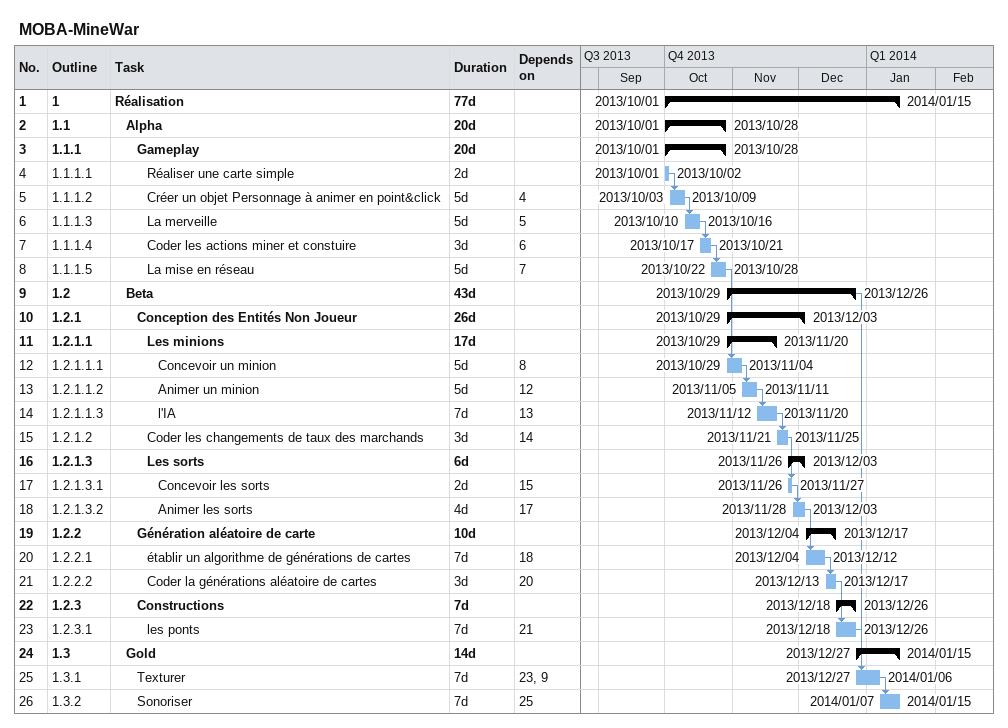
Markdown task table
MOBA-MineWar

| ID | WBS | Task | Duration | Start | Finish | Predecessors |
|---|---|---|---|---|---|---|
| 1 | 1 | **Réalisation** | 77d | 2013-10-01 | 2014-01-15 |  |
| 2 | 1.1 | **Alpha** | 20d | 2013-10-01 | 2013-10-28 |  |
| 3 | 1.1.1 | **Gameplay** | 20d | 2013-10-01 | 2013-10-28 |  |
| 4 | 1.1.1.1 | Réaliser une carte simple | 2d | 2013-10-01 | 2013-10-02 |  |
| 5 | 1.1.1.2 | Créer un objet Personnage à animer en point&click | 5d | 2013-10-03 | 2013-10-09 | 4 |
| 6 | 1.1.1.3 | La merveille | 5d | 2013-10-10 | 2013-10-16 | 5 |
| 7 | 1.1.1.4 | Coder les actions miner et constuire | 3d | 2013-10-17 | 2013-10-21 | 6 |
| 8 | 1.1.1.5 | La mise en réseau | 5d | 2013-10-22 | 2013-10-28 | 7 |
| 9 | 1.2 | **Beta** | 43d | 2013-10-29 | 2013-12-26 |  |
| 10 | 1.2.1 | **Conception des Entités Non Joueur** | 26d | 2013-10-29 | 2013-12-03 |  |
| 11 | 1.2.1.1 | **Les minions** | 17d | 2013-10-29 | 2013-11-20 |  |
| 12 | 1.2.1.1.1 | Concevoir un minion | 5d | 2013-10-29 | 2013-11-04 | 8 |
| 13 | 1.2.1.1.2 | Animer un minion | 5d | 2013-11-05 | 2013-11-11 | 12 |
| 14 | 1.2.1.1.3 | l'IA | 7d | 2013-11-12 | 2013-11-20 | 13 |
| 15 | 1.2.1.2 | Coder les changements de taux des marchands | 3d | 2013-11-21 | 2013-11-25 | 14 |
| 16 | 1.2.1.3 | **Les sorts** | 6d | 2013-11-26 | 2013-12-03 |  |
| 17 | 1.2.1.3.1 | Concevoir les sorts | 2d | 2013-11-26 | 2013-11-27 | 15 |
| 18 | 1.2.1.3.2 | Animer les sorts | 4d | 2013-11-28 | 2013-12-03 | 17 |
| 19 | 1.2.2 | **Génération aléatoire de carte** | 10d | 2013-12-04 | 2013-12-17 |  |
| 20 | 1.2.2.1 | établir un algorithme de générations de cartes | 7d | 2013-12-04 | 2013-12-12 | 18 |
| 21 | 1.2.2.2 | Coder la générations aléatoire de cartes | 3d | 2013-12-13 | 2013-12-17 | 20 |
| 22 | 1.2.3 | **Constructions** | 7d | 2013-12-18 | 2013-12-26 |  |
| 23 | 1.2.3.1 | les ponts | 7d | 2013-12-18 | 2013-12-26 | 21 |
| 24 | 1.3 | **Gold** | 14d | 2013-12-27 | 2014-01-15 |  |
| 25 | 1.3.1 | Texturer | 7d | 2013-12-27 | 2014-01-06 | 23, 9 |
| 26 | 1.3.2 | Sonoriser | 7d | 2014-01-07 | 2014-01-15 | 25 |
